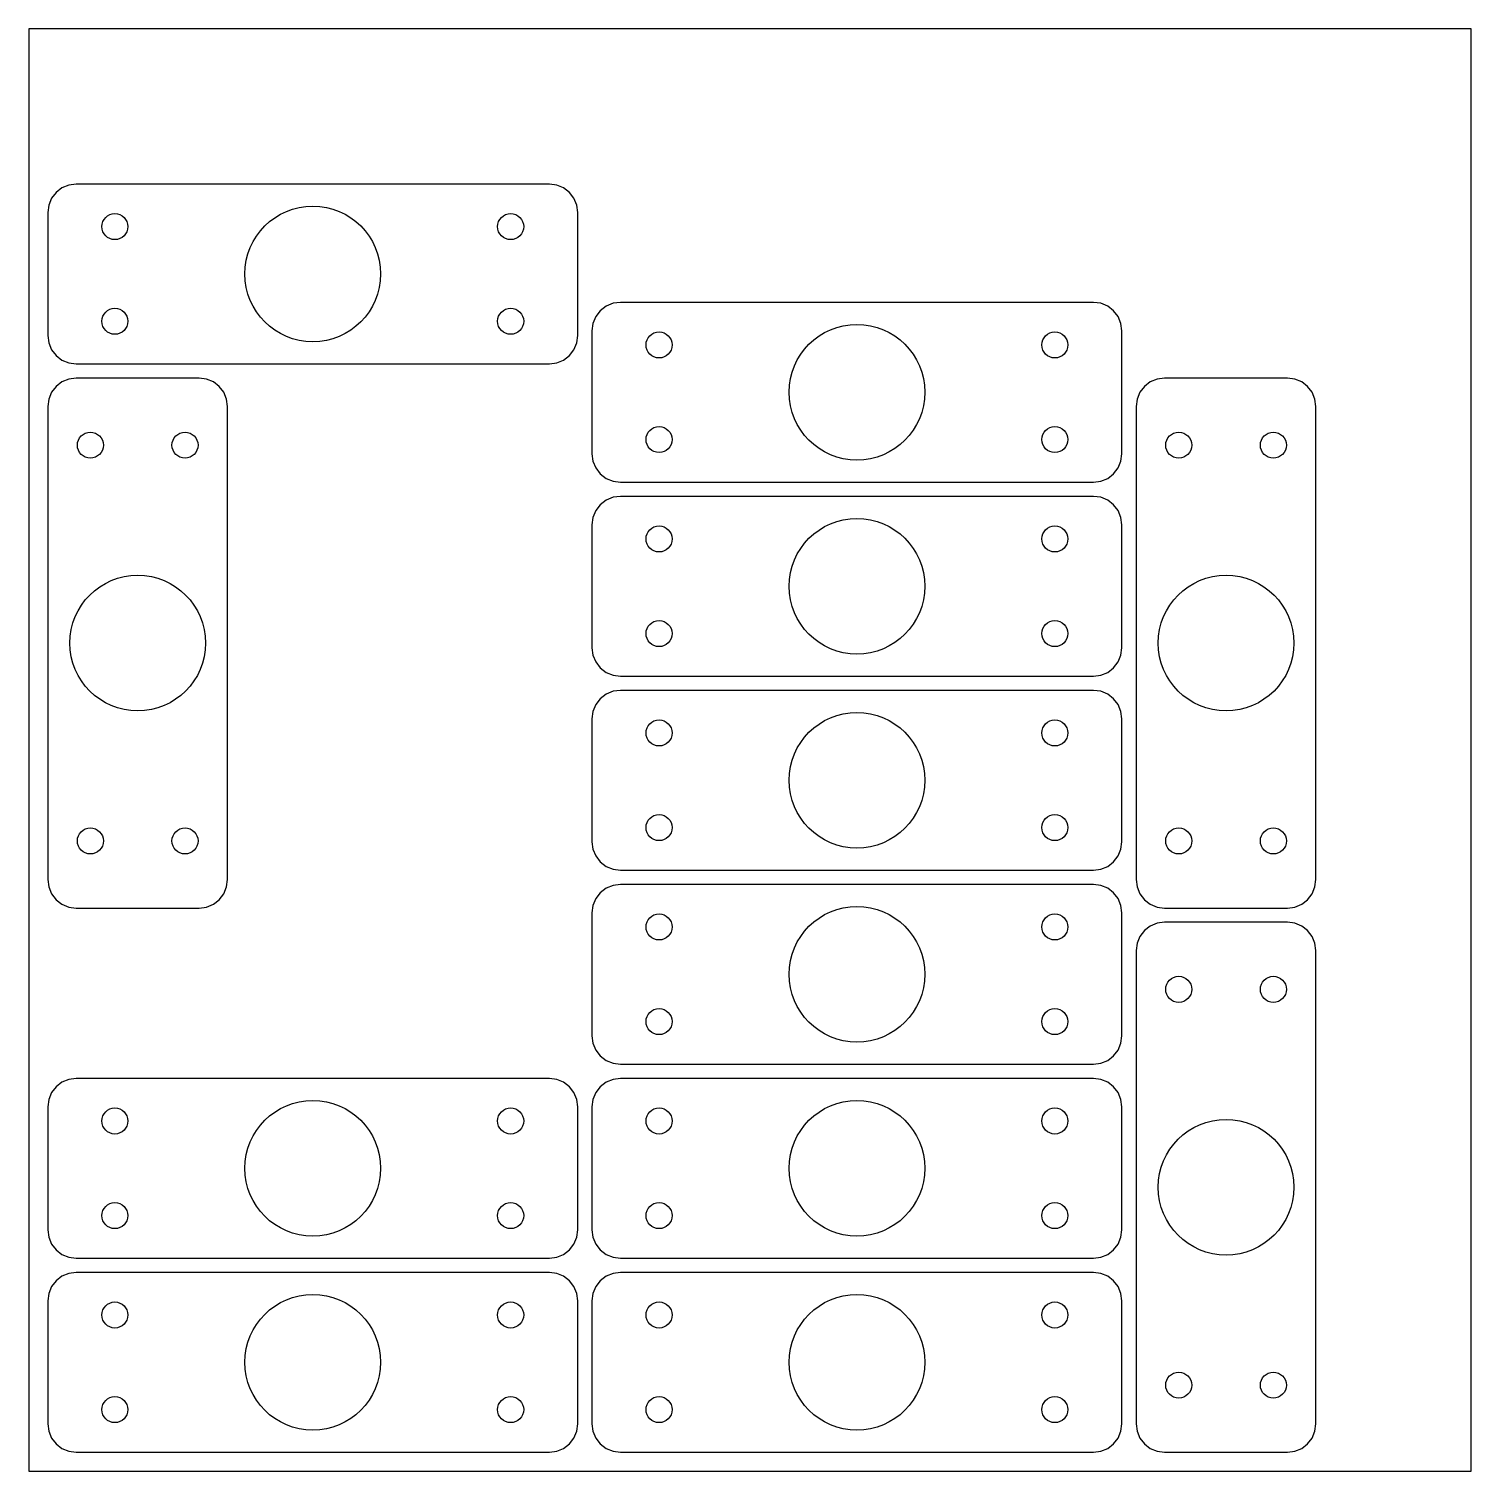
# Model space of a CAD drawing. Header units: millimetres. Extents: x 0 to 305, y 0 to 305.
import ezdxf

# ---------------------------------------------------------------- set-up
doc = ezdxf.new("R2010")
doc.units = ezdxf.units.MM

msp = doc.modelspace()

# ---------------------------------------------------------------- linework, layer by layer
at = {"layer": 'CUT'}
for points in [[(4, 240), (4.2, 238.45), (4.8, 237), (5.76, 235.76), (7, 234.8), (8.45, 234.2), (10, 234), (110, 234), (111.55, 234.2), (113, 234.8), (114.24, 235.76), (115.2, 237), (115.8, 238.45), (116, 240), (116, 266), (115.8, 267.55), (115.2, 269), (114.24, 270.24), (113, 271.2), (111.55, 271.8), (110, 272), (10, 272), (8.45, 271.8), (7, 271.2), (5.76, 270.24), (4.8, 269), (4.2, 267.55), (4, 266)], [(119, 215), (119.2, 213.45), (119.8, 212), (120.76, 210.76), (122, 209.8), (123.45, 209.2), (125, 209), (225, 209), (226.55, 209.2), (228, 209.8), (229.24, 210.76), (230.2, 212), (230.8, 213.45), (231, 215), (231, 241), (230.8, 242.55), (230.2, 244), (229.24, 245.24), (228, 246.2), (226.55, 246.8), (225, 247), (125, 247), (123.45, 246.8), (122, 246.2), (120.76, 245.24), (119.8, 244), (119.2, 242.55), (119, 241)], [(36, 119), (37.55, 119.2), (39, 119.8), (40.24, 120.76), (41.2, 122), (41.8, 123.45), (42, 125), (42, 225), (41.8, 226.55), (41.2, 228), (40.24, 229.24), (39, 230.2), (37.55, 230.8), (36, 231), (10, 231), (8.45, 230.8), (7, 230.2), (5.76, 229.24), (4.8, 228), (4.2, 226.55), (4, 225), (4, 125), (4.2, 123.45), (4.8, 122), (5.76, 120.76), (7, 119.8), (8.45, 119.2), (10, 119)], [(266, 119), (267.55, 119.2), (269, 119.8), (270.24, 120.76), (271.2, 122), (271.8, 123.45), (272, 125), (272, 225), (271.8, 226.55), (271.2, 228), (270.24, 229.24), (269, 230.2), (267.55, 230.8), (266, 231), (240, 231), (238.45, 230.8), (237, 230.2), (235.76, 229.24), (234.8, 228), (234.2, 226.55), (234, 225), (234, 125), (234.2, 123.45), (234.8, 122), (235.76, 120.76), (237, 119.8), (238.45, 119.2), (240, 119)], [(119, 174), (119.2, 172.45), (119.8, 171), (120.76, 169.76), (122, 168.8), (123.45, 168.2), (125, 168), (225, 168), (226.55, 168.2), (228, 168.8), (229.24, 169.76), (230.2, 171), (230.8, 172.45), (231, 174), (231, 200), (230.8, 201.55), (230.2, 203), (229.24, 204.24), (228, 205.2), (226.55, 205.8), (225, 206), (125, 206), (123.45, 205.8), (122, 205.2), (120.76, 204.24), (119.8, 203), (119.2, 201.55), (119, 200)], [(119, 133), (119.2, 131.45), (119.8, 130), (120.76, 128.76), (122, 127.8), (123.45, 127.2), (125, 127), (225, 127), (226.55, 127.2), (228, 127.8), (229.24, 128.76), (230.2, 130), (230.8, 131.45), (231, 133), (231, 159), (230.8, 160.55), (230.2, 162), (229.24, 163.24), (228, 164.2), (226.55, 164.8), (225, 165), (125, 165), (123.45, 164.8), (122, 164.2), (120.76, 163.24), (119.8, 162), (119.2, 160.55), (119, 159)], [(119, 92), (119.2, 90.45), (119.8, 89), (120.76, 87.76), (122, 86.8), (123.45, 86.2), (125, 86), (225, 86), (226.55, 86.2), (228, 86.8), (229.24, 87.76), (230.2, 89), (230.8, 90.45), (231, 92), (231, 118), (230.8, 119.55), (230.2, 121), (229.24, 122.24), (228, 123.2), (226.55, 123.8), (225, 124), (125, 124), (123.45, 123.8), (122, 123.2), (120.76, 122.24), (119.8, 121), (119.2, 119.55), (119, 118)], [(266, 4), (267.55, 4.2), (269, 4.8), (270.24, 5.76), (271.2, 7), (271.8, 8.45), (272, 10), (272, 110), (271.8, 111.55), (271.2, 113), (270.24, 114.24), (269, 115.2), (267.55, 115.8), (266, 116), (240, 116), (238.45, 115.8), (237, 115.2), (235.76, 114.24), (234.8, 113), (234.2, 111.55), (234, 110), (234, 10), (234.2, 8.45), (234.8, 7), (235.76, 5.76), (237, 4.8), (238.45, 4.2), (240, 4)], [(4, 51), (4.2, 49.45), (4.8, 48), (5.76, 46.76), (7, 45.8), (8.45, 45.2), (10, 45), (110, 45), (111.55, 45.2), (113, 45.8), (114.24, 46.76), (115.2, 48), (115.8, 49.45), (116, 51), (116, 77), (115.8, 78.55), (115.2, 80), (114.24, 81.24), (113, 82.2), (111.55, 82.8), (110, 83), (10, 83), (8.45, 82.8), (7, 82.2), (5.76, 81.24), (4.8, 80), (4.2, 78.55), (4, 77)], [(119, 51), (119.2, 49.45), (119.8, 48), (120.76, 46.76), (122, 45.8), (123.45, 45.2), (125, 45), (225, 45), (226.55, 45.2), (228, 45.8), (229.24, 46.76), (230.2, 48), (230.8, 49.45), (231, 51), (231, 77), (230.8, 78.55), (230.2, 80), (229.24, 81.24), (228, 82.2), (226.55, 82.8), (225, 83), (125, 83), (123.45, 82.8), (122, 82.2), (120.76, 81.24), (119.8, 80), (119.2, 78.55), (119, 77)], [(4, 10), (4.2, 8.45), (4.8, 7), (5.76, 5.76), (7, 4.8), (8.45, 4.2), (10, 4), (110, 4), (111.55, 4.2), (113, 4.8), (114.24, 5.76), (115.2, 7), (115.8, 8.45), (116, 10), (116, 36), (115.8, 37.55), (115.2, 39), (114.24, 40.24), (113, 41.2), (111.55, 41.8), (110, 42), (10, 42), (8.45, 41.8), (7, 41.2), (5.76, 40.24), (4.8, 39), (4.2, 37.55), (4, 36)], [(119, 10), (119.2, 8.45), (119.8, 7), (120.76, 5.76), (122, 4.8), (123.45, 4.2), (125, 4), (225, 4), (226.55, 4.2), (228, 4.8), (229.24, 5.76), (230.2, 7), (230.8, 8.45), (231, 10), (231, 36), (230.8, 37.55), (230.2, 39), (229.24, 40.24), (228, 41.2), (226.55, 41.8), (225, 42), (125, 42), (123.45, 41.8), (122, 41.2), (120.76, 40.24), (119.8, 39), (119.2, 37.55), (119, 36)]]:
    msp.add_lwpolyline(points, close=True, dxfattribs=at)
for centre, radius in [((18.18, 263), 2.75), ((60, 253), 14.34), ((101.82, 263), 2.75), ((18.18, 243), 2.75), ((101.82, 243), 2.75), ((175, 228), 14.34), ((133.18, 238), 2.75), ((216.82, 238), 2.75), ((13, 216.82), 2.75), ((33, 216.82), 2.75), ((133.18, 218), 2.75), ((216.82, 218), 2.75), ((243, 216.82), 2.75), ((263, 216.82), 2.75), ((175, 187), 14.34), ((133.18, 197), 2.75), ((216.82, 197), 2.75), ((23, 175), 14.34), ((253, 175), 14.34), ((133.18, 177), 2.75), ((216.82, 177), 2.75), ((133.18, 156), 2.75), ((175, 146), 14.34), ((216.82, 156), 2.75), ((133.18, 136), 2.75), ((216.82, 136), 2.75), ((13, 133.18), 2.75), ((33, 133.18), 2.75), ((243, 133.18), 2.75), ((263, 133.18), 2.75), ((175, 105), 14.34), ((133.18, 115), 2.75), ((216.82, 115), 2.75), ((243, 101.82), 2.75), ((263, 101.82), 2.75), ((133.18, 95), 2.75), ((216.82, 95), 2.75), ((18.18, 74), 2.75), ((60, 64), 14.34), ((101.82, 74), 2.75), ((133.18, 74), 2.75), ((175, 64), 14.34), ((216.82, 74), 2.75), ((253, 60), 14.34), ((18.18, 54), 2.75), ((101.82, 54), 2.75), ((133.18, 54), 2.75), ((216.82, 54), 2.75), ((60, 23), 14.34), ((175, 23), 14.34), ((18.18, 33), 2.75), ((101.82, 33), 2.75), ((133.18, 33), 2.75), ((216.82, 33), 2.75), ((243, 18.18), 2.75), ((263, 18.18), 2.75), ((18.18, 13), 2.75), ((101.82, 13), 2.75), ((133.18, 13), 2.75), ((216.82, 13), 2.75)]:
    msp.add_circle(centre, radius, dxfattribs=at)
at = {"layer": 'SHEET'}
msp.add_lwpolyline([(0, 0), (304.8, 0), (304.8, 304.8), (0, 304.8)], close=True, dxfattribs=at)

doc.saveas('drawing.dxf')
